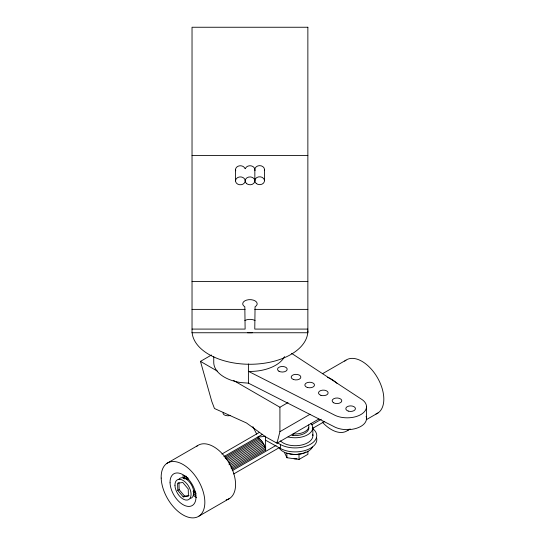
<?xml version="1.0" encoding="UTF-8"?>
<svg xmlns="http://www.w3.org/2000/svg" width="545" height="545" viewBox="0 0 545 545"><rect width="100%" height="100%" fill="white"/><g stroke="black" fill="none" stroke-linecap="round" stroke-linejoin="round"><path stroke-width="0.82" d="M211.487 355.006L200.465 361.376L211.807 401.508L214.471 408.505L246.463 422.968L265.967 437.076L276.996 443.194L279.919 431.674L279.919 407.244L233.567 380.485M166.974 463.311L197.692 445.578M322.558 373.686L345.959 360.177M279.919 407.244L287.998 402.578M221.883 454.033L259.331 432.41M223.879 456.615L262.533 434.297M224.949 457.289L258.473 437.928C262.343 440.81 264.965 445.299 265.66 450.061L232.136 469.415M225.276 458.536L259.529 438.759M226.298 459.496L260.551 439.72M227.265 460.586L261.518 440.81M177.793 490.418L177.595 483.217L182.813 482.489L188.229 488.967L188.427 496.168L183.202 496.89L177.793 490.418L179.155 489.628L178.958 482.427M279.919 431.674L310.05 414.275M228.171 461.772L262.424 441.995M228.989 463.039L263.242 443.269M228.982 464.796L263.964 444.597M230.324 465.743L264.577 445.967M230.814 467.126L265.068 447.35M231.175 468.496L265.429 448.719M183.202 496.89L184.571 496.107L189.04 495.487M276.996 443.194L318.886 419.01M232.245 470.689L276.063 445.394M311.815 424.753L321.291 419.282M233.689 473.959L279.217 447.677M312.265 428.595L324.745 421.387M199.041 516.074L229.758 498.341M347.308 430.673L350.237 428.983M366.322 419.691L378.026 412.94M284.408 452.411L286.936 457.725L299.055 459.421L307.925 454.298L307.87 451.117M192.031 155.42L307.864 155.42M192.031 281.52L307.864 281.52M192.031 309.383L245.121 309.383M254.774 309.383L307.864 309.383M192.031 329.085L245.121 329.085L244.828 306.767A7.242 4.183 0 0 1 244.828 300.854A7.242 4.183 0 0 1 255.067 300.854A7.242 4.183 0 0 1 255.067 306.767L254.774 329.085L307.864 329.085M291.895 435.36L295.39 435.584A13.516 7.65 -1 0 0 308.906 427.784M366.138 416.332A19.307 11.145 0 0 1 356.307 428.343A19.307 11.145 0 0 1 333.554 426.394L248.404 383.142L240.577 382.542A36.195 20.901 0 0 1 213.749 362.357L213.749 356.553M276.22 442.179L280.512 444.563A21.235 12.017 -1 0 0 309.315 444.877A21.235 12.017 -1 0 0 312.707 428.636M258.473 437.928L257.404 437.254L265.497 436.232L265.565 440.21L280.58 448.542A21.235 12.017 -1 0 0 305.602 450.354A21.235 12.017 -1 0 0 316.42 437.288M200.465 361.376L217.387 371.145M291.595 353.358L360.858 398.811A19.307 11.145 0 0 1 360.858 414.568A19.307 11.145 0 0 1 333.554 414.568L248.404 371.315L249.951 371.438A36.195 20.901 0 0 0 284.585 356.6M179.155 489.628L184.571 496.107M252.873 426.633L256.715 434.14M308.593 424.95L308.879 426.19A13.516 7.65 -1 0 1 295.37 433.99L293.169 433.854L293.196 435.448M312.769 427.736L312.898 435.693M298.96 453.856L299.055 459.421M286.854 452.95L286.936 457.725M280.512 444.563L280.58 448.542M265.565 440.21L265.66 450.061M366.512 406.693L366.512 418.512M264.495 169.522L264.495 180.667M254.842 180.783L254.842 169.638A4.823 3.938 0 0 0 250.577 165.782A4.823 3.938 0 0 0 245.339 168.725M248.404 363.931L248.404 383.142M235.542 169.747L235.542 180.892M307.864 330.835A57.913 33.436 0 0 1 251.32 364.264A57.913 33.436 0 0 1 192.099 332.416M244.828 320.555A7.242 4.183 0 0 1 255.067 320.555M252.458 332.716A57.913 33.436 0 0 1 247.437 332.716M235.719 170.769A4.823 3.938 0 0 1 239.051 165.905A4.823 3.938 0 0 1 245.005 168.616M255.026 170.653A4.823 3.938 0 0 1 259.597 165.639A4.823 3.938 0 0 1 264.345 170.544M312.748 434.413A17.372 9.83 -1 0 1 301.113 445.142A17.372 9.83 -1 0 1 280.484 440.98M230.263 415.583A5.791 2.963 -5.1 0 1 223.246 412.374M310.977 423.404A17.372 9.83 -1 0 1 307.809 434.672A17.372 9.83 -1 0 1 288.046 436.933M178.992 479.123A11.404 6.581 60 0 1 191.261 484.512A11.404 6.581 60 0 1 190.573 498.362M305.936 451.914A14.477 8.195 -1 0 1 303.735 452.956M302.938 453.249A14.477 8.195 -1 0 1 288.462 453.413M195.975 493.933A16.411 9.476 60 0 1 193.039 491.372M186.261 478.987A16.411 9.476 60 0 1 185.791 475.962M195.825 495.514A16.411 9.476 60 0 1 193.414 493.79M184.735 479.007A16.411 9.476 60 0 1 184.387 476.03M297.018 458.74A6.758 3.822 -1 0 1 294.096 458.699M312.455 447.002A17.372 9.83 -1 0 1 295.669 454.476A17.372 9.83 -1 0 1 278.89 447.377M196.459 446.546A30.888 17.835 60 0 1 229.574 463.761A30.888 17.835 60 0 1 226.161 499.874M196.486 497.462A18.339 10.587 60 0 1 193.114 495.153M183.406 478.633A18.339 10.587 60 0 1 183.018 475.308M196.057 493.191A15.444 8.918 60 0 1 193.291 490.786M186.915 479.13A15.444 8.918 60 0 1 186.465 476.282M195.083 491.638A14.477 8.359 60 0 1 194.047 490.711M187.562 479.273A14.477 8.359 60 0 1 187.255 477.59M349.107 429.147A30.888 17.835 60 0 1 322.238 422.028M327.586 377.304A30.888 17.835 60 0 1 337.328 383.551M344.726 361.137A30.888 17.835 60 0 1 377.167 377.188A30.888 17.835 60 0 1 375.948 414.009M188.216 479.416A13.516 7.8 60 0 1 187.923 477.842M245.196 180.892L245.046 181.805A4.823 3.938 0 0 1 237.654 184.101A4.823 3.938 0 0 1 237.538 177.643A4.823 3.938 0 0 1 245.005 179.761L245.196 180.892M307.864 27.25L192.031 27.25L192.031 332.75L307.864 332.75L307.864 27.25M307.257 387.427A4.823 2.786 0 0 0 314.492 385.015A4.823 2.786 0 0 0 307.257 382.604A4.823 2.786 0 0 0 307.257 387.427M333.554 402.748A4.823 2.786 0 0 0 341.633 401.502A4.823 2.786 0 0 0 335.72 398.088A4.823 2.786 0 0 0 333.554 402.748M293.605 379.552A4.823 2.786 0 0 0 300.847 377.133A4.823 2.786 0 0 0 293.605 374.722A4.823 2.786 0 0 0 293.605 379.552M320.903 395.309A4.823 2.786 0 0 0 328.144 392.897A4.823 2.786 0 0 0 320.903 390.486A4.823 2.786 0 0 0 320.903 395.309M348.207 411.073A4.823 2.786 0 0 0 355.442 408.661A4.823 2.786 0 0 0 348.207 406.25A4.823 2.786 0 0 0 348.207 411.073M278.951 371.227A4.823 2.786 0 0 0 287.031 369.973A4.823 2.786 0 0 0 281.118 366.56A4.823 2.786 0 0 0 278.951 371.227M256.307 183.549A4.823 3.938 0 0 0 264.345 181.689A4.823 3.938 0 0 0 258.35 176.934A4.823 3.938 0 0 0 256.307 183.549M246.653 183.665A4.823 3.938 0 0 0 254.699 181.805A4.823 3.938 0 0 0 248.704 177.05A4.823 3.938 0 0 0 246.653 183.665M174.952 485.329A11.404 6.581 60 0 0 187.262 500.058A11.404 6.581 60 0 0 186.819 483.688A11.404 6.581 60 0 0 174.952 485.329M161.184 478.074A30.888 17.835 60 0 0 194.66 517.75A30.888 17.835 60 0 0 193.182 473.251A30.888 17.835 60 0 0 161.184 478.074M170.054 482.795A18.339 10.587 60 0 0 189.926 506.353A18.339 10.587 60 0 0 189.054 479.927A18.339 10.587 60 0 0 170.054 482.795"/></g></svg>
